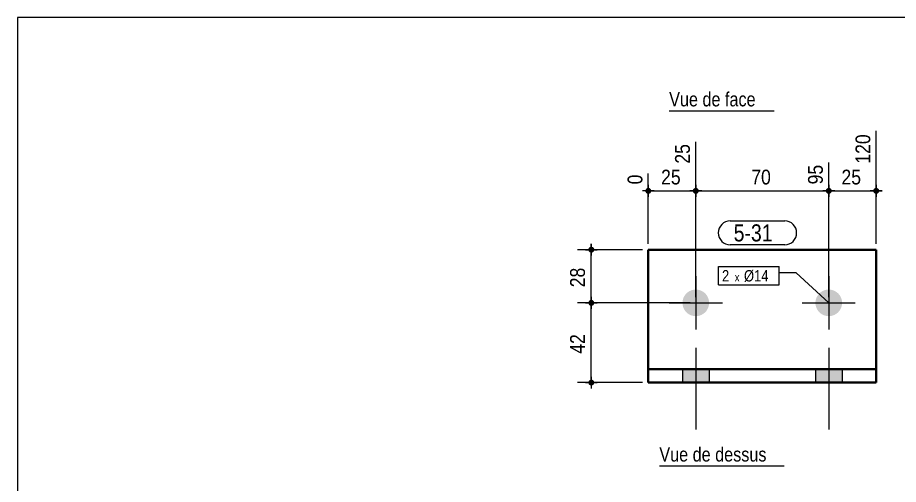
# Model space of a CAD drawing. Header units: millimetres. Extents: x 2 to 287, y 5 to 195.
# Drawn here: x 5 to 159.6, y 113 to 195 of the extents above; entities that cross this region are included whole.
import ezdxf

# ---------------------------------------------------------------- set-up
doc = ezdxf.new("R2010")
doc.units = ezdxf.units.MM
for name, color, linetype, lineweight in [('Autre type objet', 1, 'Continuous', 0), ('Boulon', 7, 'Continuous', 0), ('Cotation', 7, 'Continuous', 0), ('Désignation boulon', 3, 'Continuous', 0), ('Feuille dessin', 5, 'Continuous', 0), ('Piece', 2, 'Continuous', 0), ('Repère pièce', 3, 'Continuous', 0)]:
    doc.layers.add(name, color=color, linetype=linetype, lineweight=lineweight)
doc.styles.add('ARIAL', font='ARIAL.TTF')
doc.styles.add('COMIC_SANS_MS', font='COMIC.TTF')

# ---------------------------------------------------------------- blocks, each defined once
blk = doc.blocks.new('*A1')
at = {"layer": 'Boulon'}
for points in [[(126.35, 133.24), (126.35, 130.9), (121.68, 130.9), (121.68, 133.24)], [(149.68, 133.24), (149.68, 130.9), (145.01, 130.9), (145.01, 133.24)]]:
    blk.add_hatch(color=256, dxfattribs=at).paths.add_polyline_path(points, flags=17)
at = {"layer": 'Boulon', "linetype": 'Continuous', "lineweight": 0}
for p, q in [((124.01, 137), (124.01, 122.67)), ((147.35, 137), (147.35, 122.67)), ((121.68, 133.24), (121.68, 130.9)), ((126.35, 133.24), (126.35, 130.9)), ((145.01, 133.24), (145.01, 130.9)), ((149.68, 133.24), (149.68, 130.9))]:
    blk.add_line(p, q, dxfattribs=at)
blk = doc.blocks.new('*A2')
at = {"layer": 'Boulon'}
for points in [[(123.96, 142.57), (123.9, 142.57), (123.84, 142.58), (123.78, 142.58), (123.73, 142.59), (123.67, 142.6), (123.61, 142.6), (123.56, 142.61), (123.5, 142.63), (123.45, 142.64), (123.39, 142.65), (123.34, 142.67), (123.28, 142.69), (123.23, 142.71), (123.17, 142.73), (123.12, 142.75), (123.07, 142.77), (123.02, 142.79), (122.96, 142.82), (122.91, 142.85), (122.86, 142.87), (122.81, 142.9), (122.77, 142.93), (122.72, 142.96), (122.67, 143), (122.62, 143.03), (122.58, 143.06), (122.53, 143.1), (122.49, 143.14), (122.45, 143.17), (122.4, 143.21), (122.36, 143.25), (122.32, 143.29), (122.28, 143.34), (122.25, 143.38), (122.21, 143.42), (122.17, 143.47), (122.14, 143.51), (122.11, 143.56), (122.07, 143.61), (122.04, 143.66), (122.01, 143.7), (121.98, 143.75), (121.96, 143.8), (121.93, 143.85), (121.9, 143.91), (121.88, 143.96), (121.86, 144.01), (121.84, 144.06), (121.82, 144.12), (121.8, 144.17), (121.78, 144.23), (121.76, 144.28), (121.75, 144.34), (121.74, 144.39), (121.72, 144.45), (121.71, 144.5), (121.71, 144.56), (121.7, 144.62), (121.69, 144.67), (121.69, 144.73), (121.68, 144.79), (121.68, 144.85), (121.68, 144.9), (121.68, 144.96), (121.68, 145.02), (121.69, 145.07), (121.69, 145.13), (121.7, 145.19), (121.71, 145.25), (121.71, 145.3), (121.72, 145.36), (121.74, 145.41), (121.75, 145.47), (121.76, 145.53), (121.78, 145.58), (121.8, 145.64), (121.82, 145.69), (121.84, 145.74), (121.86, 145.8), (121.88, 145.85), (121.9, 145.9), (121.93, 145.95), (121.96, 146), (121.98, 146.05), (122.01, 146.1), (122.04, 146.15), (122.07, 146.2), (122.11, 146.25), (122.14, 146.29), (122.17, 146.34), (122.21, 146.38), (122.25, 146.43), (122.28, 146.47), (122.32, 146.51), (122.36, 146.55), (122.4, 146.59), (122.45, 146.63), (122.49, 146.67), (122.53, 146.71), (122.58, 146.74), (122.62, 146.78), (122.67, 146.81), (122.72, 146.84), (122.77, 146.87), (122.81, 146.9), (122.86, 146.93), (122.91, 146.96), (122.96, 146.99), (123.02, 147.01), (123.07, 147.04), (123.12, 147.06), (123.17, 147.08), (123.23, 147.1), (123.28, 147.12), (123.34, 147.14), (123.39, 147.15), (123.45, 147.17), (123.5, 147.18), (123.56, 147.19), (123.61, 147.2), (123.67, 147.21), (123.73, 147.22), (123.78, 147.23), (123.84, 147.23), (123.9, 147.23), (123.96, 147.24), (124.01, 147.24), (124.07, 147.24), (124.13, 147.23), (124.18, 147.23), (124.24, 147.23), (124.3, 147.22), (124.36, 147.21), (124.41, 147.2), (124.47, 147.19), (124.52, 147.18), (124.58, 147.17), (124.64, 147.15), (124.69, 147.14), (124.75, 147.12), (124.8, 147.1), (124.85, 147.08), (124.91, 147.06), (124.96, 147.04), (125.01, 147.01), (125.06, 146.99), (125.11, 146.96), (125.16, 146.93), (125.21, 146.9), (125.26, 146.87), (125.31, 146.84), (125.36, 146.81), (125.4, 146.78), (125.45, 146.74), (125.49, 146.71), (125.54, 146.67), (125.58, 146.63), (125.62, 146.59), (125.66, 146.55), (125.7, 146.51), (125.74, 146.47), (125.78, 146.43), (125.82, 146.38), (125.85, 146.34), (125.89, 146.29), (125.92, 146.25), (125.95, 146.2), (125.98, 146.15), (126.01, 146.1), (126.04, 146.05), (126.07, 146), (126.1, 145.95), (126.12, 145.9), (126.15, 145.85), (126.17, 145.8), (126.19, 145.74), (126.21, 145.69), (126.23, 145.64), (126.25, 145.58), (126.26, 145.53), (126.28, 145.47), (126.29, 145.41), (126.3, 145.36), (126.31, 145.3), (126.32, 145.25), (126.33, 145.19), (126.34, 145.13), (126.34, 145.07), (126.34, 145.02), (126.35, 144.96), (126.35, 144.9), (126.35, 144.85), (126.34, 144.79), (126.34, 144.73), (126.34, 144.67), (126.33, 144.62), (126.32, 144.56), (126.31, 144.5), (126.3, 144.45), (126.29, 144.39), (126.28, 144.34), (126.26, 144.28), (126.25, 144.23), (126.23, 144.17), (126.21, 144.12), (126.19, 144.06), (126.17, 144.01), (126.15, 143.96), (126.12, 143.91), (126.1, 143.85), (126.07, 143.8), (126.04, 143.75), (126.01, 143.7), (125.98, 143.66), (125.95, 143.61), (125.92, 143.56), (125.89, 143.51), (125.85, 143.47), (125.82, 143.42), (125.78, 143.38), (125.74, 143.34), (125.7, 143.29), (125.66, 143.25), (125.62, 143.21), (125.58, 143.17), (125.54, 143.14), (125.49, 143.1), (125.45, 143.06), (125.4, 143.03), (125.36, 143), (125.31, 142.96), (125.26, 142.93), (125.21, 142.9), (125.16, 142.87), (125.11, 142.85), (125.06, 142.82), (125.01, 142.79), (124.96, 142.77), (124.91, 142.75), (124.85, 142.73), (124.8, 142.71), (124.75, 142.69), (124.69, 142.67), (124.64, 142.65), (124.58, 142.64), (124.52, 142.63), (124.47, 142.61), (124.41, 142.6), (124.36, 142.6), (124.3, 142.59), (124.24, 142.58), (124.18, 142.58), (124.13, 142.57), (124.07, 142.57), (124.01, 142.57)], [(147.29, 142.57), (147.23, 142.57), (147.18, 142.58), (147.12, 142.58), (147.06, 142.59), (147, 142.6), (146.95, 142.6), (146.89, 142.61), (146.84, 142.63), (146.78, 142.64), (146.72, 142.65), (146.67, 142.67), (146.61, 142.69), (146.56, 142.71), (146.51, 142.73), (146.45, 142.75), (146.4, 142.77), (146.35, 142.79), (146.3, 142.82), (146.25, 142.85), (146.2, 142.87), (146.15, 142.9), (146.1, 142.93), (146.05, 142.96), (146, 143), (145.96, 143.03), (145.91, 143.06), (145.87, 143.1), (145.82, 143.14), (145.78, 143.17), (145.74, 143.21), (145.7, 143.25), (145.66, 143.29), (145.62, 143.34), (145.58, 143.38), (145.54, 143.42), (145.51, 143.47), (145.47, 143.51), (145.44, 143.56), (145.41, 143.61), (145.38, 143.66), (145.35, 143.7), (145.32, 143.75), (145.29, 143.8), (145.26, 143.85), (145.24, 143.91), (145.21, 143.96), (145.19, 144.01), (145.17, 144.06), (145.15, 144.12), (145.13, 144.17), (145.11, 144.23), (145.1, 144.28), (145.08, 144.34), (145.07, 144.39), (145.06, 144.45), (145.05, 144.5), (145.04, 144.56), (145.03, 144.62), (145.02, 144.67), (145.02, 144.73), (145.02, 144.79), (145.01, 144.85), (145.01, 144.9), (145.01, 144.96), (145.02, 145.02), (145.02, 145.07), (145.02, 145.13), (145.03, 145.19), (145.04, 145.25), (145.05, 145.3), (145.06, 145.36), (145.07, 145.41), (145.08, 145.47), (145.1, 145.53), (145.11, 145.58), (145.13, 145.64), (145.15, 145.69), (145.17, 145.74), (145.19, 145.8), (145.21, 145.85), (145.24, 145.9), (145.26, 145.95), (145.29, 146), (145.32, 146.05), (145.35, 146.1), (145.38, 146.15), (145.41, 146.2), (145.44, 146.25), (145.47, 146.29), (145.51, 146.34), (145.54, 146.38), (145.58, 146.43), (145.62, 146.47), (145.66, 146.51), (145.7, 146.55), (145.74, 146.59), (145.78, 146.63), (145.82, 146.67), (145.87, 146.71), (145.91, 146.74), (145.96, 146.78), (146, 146.81), (146.05, 146.84), (146.1, 146.87), (146.15, 146.9), (146.2, 146.93), (146.25, 146.96), (146.3, 146.99), (146.35, 147.01), (146.4, 147.04), (146.45, 147.06), (146.51, 147.08), (146.56, 147.1), (146.61, 147.12), (146.67, 147.14), (146.72, 147.15), (146.78, 147.17), (146.84, 147.18), (146.89, 147.19), (146.95, 147.2), (147, 147.21), (147.06, 147.22), (147.12, 147.23), (147.18, 147.23), (147.23, 147.23), (147.29, 147.24), (147.35, 147.24), (147.4, 147.24), (147.46, 147.23), (147.52, 147.23), (147.58, 147.23), (147.63, 147.22), (147.69, 147.21), (147.75, 147.2), (147.8, 147.19), (147.86, 147.18), (147.91, 147.17), (147.97, 147.15), (148.02, 147.14), (148.08, 147.12), (148.13, 147.1), (148.19, 147.08), (148.24, 147.06), (148.29, 147.04), (148.34, 147.01), (148.4, 146.99), (148.45, 146.96), (148.5, 146.93), (148.55, 146.9), (148.59, 146.87), (148.64, 146.84), (148.69, 146.81), (148.74, 146.78), (148.78, 146.74), (148.83, 146.71), (148.87, 146.67), (148.91, 146.63), (148.96, 146.59), (149, 146.55), (149.04, 146.51), (149.08, 146.47), (149.11, 146.43), (149.15, 146.38), (149.19, 146.34), (149.22, 146.29), (149.25, 146.25), (149.29, 146.2), (149.32, 146.15), (149.35, 146.1), (149.38, 146.05), (149.4, 146), (149.43, 145.95), (149.46, 145.9), (149.48, 145.85), (149.5, 145.8), (149.52, 145.74), (149.54, 145.69), (149.56, 145.64), (149.58, 145.58), (149.6, 145.53), (149.61, 145.47), (149.62, 145.41), (149.64, 145.36), (149.65, 145.3), (149.65, 145.25), (149.66, 145.19), (149.67, 145.13), (149.67, 145.07), (149.68, 145.02), (149.68, 144.96), (149.68, 144.9), (149.68, 144.85), (149.68, 144.79), (149.67, 144.73), (149.67, 144.67), (149.66, 144.62), (149.65, 144.56), (149.65, 144.5), (149.64, 144.45), (149.62, 144.39), (149.61, 144.34), (149.6, 144.28), (149.58, 144.23), (149.56, 144.17), (149.54, 144.12), (149.52, 144.06), (149.5, 144.01), (149.48, 143.96), (149.46, 143.91), (149.43, 143.85), (149.4, 143.8), (149.38, 143.75), (149.35, 143.7), (149.32, 143.66), (149.29, 143.61), (149.25, 143.56), (149.22, 143.51), (149.19, 143.47), (149.15, 143.42), (149.11, 143.38), (149.08, 143.34), (149.04, 143.29), (149, 143.25), (148.96, 143.21), (148.91, 143.17), (148.87, 143.14), (148.83, 143.1), (148.78, 143.06), (148.74, 143.03), (148.69, 143), (148.64, 142.96), (148.59, 142.93), (148.55, 142.9), (148.5, 142.87), (148.45, 142.85), (148.4, 142.82), (148.34, 142.79), (148.29, 142.77), (148.24, 142.75), (148.19, 142.73), (148.13, 142.71), (148.08, 142.69), (148.02, 142.67), (147.97, 142.65), (147.91, 142.64), (147.86, 142.63), (147.8, 142.61), (147.75, 142.6), (147.69, 142.6), (147.63, 142.59), (147.58, 142.58), (147.52, 142.58), (147.46, 142.57), (147.4, 142.57), (147.35, 142.57)]]:
    blk.add_hatch(color=256, dxfattribs=at).paths.add_polyline_path(points, flags=17)
at = {"layer": 'Boulon', "linetype": 'Continuous', "lineweight": 0}
for p, q in [((124.01, 149.57), (124.01, 140.24)), ((147.35, 149.57), (147.35, 140.24)), ((119.35, 144.9), (128.68, 144.9)), ((142.68, 144.9), (152.01, 144.9))]:
    blk.add_line(p, q, dxfattribs=at)
blk = doc.blocks.new('*A3')
at = {"layer": 'Piece', "color": 2, "linetype": 'Continuous', "lineweight": 40}
for p, q in [((115.68, 154.236667), (155.68, 154.236667)), ((115.68, 154.236667), (115.68, 133.236667)), ((155.68, 154.236667), (155.68, 133.236667)), ((115.68, 133.236667), (115.68, 130.903333)), ((115.68, 133.236667), (155.68, 133.236667)), ((155.68, 133.236667), (155.68, 130.903333)), ((115.68, 130.903333), (155.68, 130.903333))]:
    blk.add_line(p, q, dxfattribs=at)
blk = doc.blocks.new('*A7')
at = {"layer": 'Feuille dessin', "linetype": 'Continuous', "lineweight": 0}
for p, q in [((282, 195), (5, 195)), ((5, 195), (5, 5))]:
    blk.add_line(p, q, dxfattribs=at)
blk = doc.blocks.new('*A12')
at = {"layer": 'Cotation'}
for points in [[(105.65, 144.38), (105.63, 144.39), (105.6, 144.39), (105.58, 144.39), (105.55, 144.4), (105.53, 144.41), (105.5, 144.41), (105.48, 144.42), (105.46, 144.43), (105.43, 144.44), (105.41, 144.46), (105.39, 144.47), (105.37, 144.49), (105.35, 144.5), (105.33, 144.52), (105.31, 144.54), (105.29, 144.55), (105.28, 144.57), (105.26, 144.59), (105.25, 144.61), (105.23, 144.64), (105.22, 144.66), (105.21, 144.68), (105.2, 144.7), (105.19, 144.73), (105.18, 144.75), (105.18, 144.78), (105.17, 144.8), (105.17, 144.83), (105.16, 144.85), (105.16, 144.88), (105.16, 144.9), (105.16, 144.93), (105.16, 144.95), (105.17, 144.98), (105.17, 145), (105.18, 145.03), (105.18, 145.05), (105.19, 145.08), (105.2, 145.1), (105.21, 145.13), (105.22, 145.15), (105.23, 145.17), (105.25, 145.19), (105.26, 145.21), (105.28, 145.23), (105.29, 145.25), (105.31, 145.27), (105.33, 145.29), (105.35, 145.31), (105.37, 145.32), (105.39, 145.34), (105.41, 145.35), (105.43, 145.36), (105.46, 145.37), (105.48, 145.38), (105.5, 145.39), (105.53, 145.4), (105.55, 145.41), (105.58, 145.41), (105.6, 145.42), (105.63, 145.42), (105.65, 145.42), (105.68, 145.42), (105.71, 145.42), (105.73, 145.42), (105.76, 145.42), (105.78, 145.41), (105.81, 145.41), (105.83, 145.4), (105.86, 145.39), (105.88, 145.38), (105.9, 145.37), (105.93, 145.36), (105.95, 145.35), (105.97, 145.34), (105.99, 145.32), (106.01, 145.31), (106.03, 145.29), (106.05, 145.27), (106.07, 145.25), (106.08, 145.23), (106.1, 145.21), (106.11, 145.19), (106.13, 145.17), (106.14, 145.15), (106.15, 145.13), (106.16, 145.1), (106.17, 145.08), (106.18, 145.05), (106.18, 145.03), (106.19, 145), (106.19, 144.98), (106.2, 144.95), (106.2, 144.93), (106.2, 144.9), (106.2, 144.88), (106.2, 144.85), (106.19, 144.83), (106.19, 144.8), (106.18, 144.78), (106.18, 144.75), (106.17, 144.73), (106.16, 144.7), (106.15, 144.68), (106.14, 144.66), (106.13, 144.64), (106.11, 144.61), (106.1, 144.59), (106.08, 144.57), (106.07, 144.55), (106.05, 144.54), (106.03, 144.52), (106.01, 144.5), (105.99, 144.49), (105.97, 144.47), (105.95, 144.46), (105.93, 144.44), (105.9, 144.43), (105.88, 144.42), (105.86, 144.41), (105.83, 144.41), (105.81, 144.4), (105.78, 144.39), (105.76, 144.39), (105.73, 144.39), (105.71, 144.38), (105.68, 144.38)], [(105.65, 130.38), (105.63, 130.39), (105.6, 130.39), (105.58, 130.39), (105.55, 130.4), (105.53, 130.41), (105.5, 130.41), (105.48, 130.42), (105.46, 130.43), (105.43, 130.44), (105.41, 130.46), (105.39, 130.47), (105.37, 130.49), (105.35, 130.5), (105.33, 130.52), (105.31, 130.54), (105.29, 130.55), (105.28, 130.57), (105.26, 130.59), (105.25, 130.61), (105.23, 130.64), (105.22, 130.66), (105.21, 130.68), (105.2, 130.7), (105.19, 130.73), (105.18, 130.75), (105.18, 130.78), (105.17, 130.8), (105.17, 130.83), (105.16, 130.85), (105.16, 130.88), (105.16, 130.9), (105.16, 130.93), (105.16, 130.95), (105.17, 130.98), (105.17, 131), (105.18, 131.03), (105.18, 131.05), (105.19, 131.08), (105.2, 131.1), (105.21, 131.13), (105.22, 131.15), (105.23, 131.17), (105.25, 131.19), (105.26, 131.21), (105.28, 131.23), (105.29, 131.25), (105.31, 131.27), (105.33, 131.29), (105.35, 131.31), (105.37, 131.32), (105.39, 131.34), (105.41, 131.35), (105.43, 131.36), (105.46, 131.37), (105.48, 131.38), (105.5, 131.39), (105.53, 131.4), (105.55, 131.41), (105.58, 131.41), (105.6, 131.42), (105.63, 131.42), (105.65, 131.42), (105.68, 131.42), (105.71, 131.42), (105.73, 131.42), (105.76, 131.42), (105.78, 131.41), (105.81, 131.41), (105.83, 131.4), (105.86, 131.39), (105.88, 131.38), (105.9, 131.37), (105.93, 131.36), (105.95, 131.35), (105.97, 131.34), (105.99, 131.32), (106.01, 131.31), (106.03, 131.29), (106.05, 131.27), (106.07, 131.25), (106.08, 131.23), (106.1, 131.21), (106.11, 131.19), (106.13, 131.17), (106.14, 131.15), (106.15, 131.13), (106.16, 131.1), (106.17, 131.08), (106.18, 131.05), (106.18, 131.03), (106.19, 131), (106.19, 130.98), (106.2, 130.95), (106.2, 130.93), (106.2, 130.9), (106.2, 130.88), (106.2, 130.85), (106.19, 130.83), (106.19, 130.8), (106.18, 130.78), (106.18, 130.75), (106.17, 130.73), (106.16, 130.7), (106.15, 130.68), (106.14, 130.66), (106.13, 130.64), (106.11, 130.61), (106.1, 130.59), (106.08, 130.57), (106.07, 130.55), (106.05, 130.54), (106.03, 130.52), (106.01, 130.5), (105.99, 130.49), (105.97, 130.47), (105.95, 130.46), (105.93, 130.44), (105.9, 130.43), (105.88, 130.42), (105.86, 130.41), (105.83, 130.41), (105.81, 130.4), (105.78, 130.39), (105.76, 130.39), (105.73, 130.39), (105.71, 130.38), (105.68, 130.38)]]:
    blk.add_hatch(color=256, dxfattribs=at).paths.add_polyline_path(points, flags=17)
at = {"layer": 'Cotation', "linetype": 'Continuous', "lineweight": 0}
for p, q in [((105.68, 145.94), (105.68, 143.86)), ((105.68, 144.9), (105.68, 145.94)), ((123.01, 144.9), (103.26, 144.9)), ((104.64, 144.9), (106.72, 144.9)), ((105.68, 130.9), (105.68, 144.9)), ((105.68, 131.94), (105.68, 129.86)), ((114.68, 130.9), (103.26, 130.9)), ((104.64, 130.9), (106.72, 130.9)), ((105.68, 130.9), (105.68, 129.86))]:
    blk.add_line(p, q, dxfattribs=at)
at = {"layer": 'Cotation'}
for p in [(105.68, 144.9), (105.68, 130.9)]:
    blk.add_point(p, dxfattribs=at)
at = {"layer": 'Cotation', "style": 'ARIAL', "width": 0.85}
blk.add_text('42', height=2.6, rotation=90.0002, dxfattribs=at).set_placement((104.56, 135.97))
blk = doc.blocks.new('*A13')
at = {"layer": 'Cotation'}
for points in [[(105.65, 153.72), (105.63, 153.72), (105.6, 153.72), (105.58, 153.73), (105.55, 153.73), (105.53, 153.74), (105.5, 153.75), (105.48, 153.76), (105.46, 153.77), (105.43, 153.78), (105.41, 153.79), (105.39, 153.8), (105.37, 153.82), (105.35, 153.83), (105.33, 153.85), (105.31, 153.87), (105.29, 153.89), (105.28, 153.91), (105.26, 153.93), (105.25, 153.95), (105.23, 153.97), (105.22, 153.99), (105.21, 154.01), (105.2, 154.04), (105.19, 154.06), (105.18, 154.09), (105.18, 154.11), (105.17, 154.14), (105.17, 154.16), (105.16, 154.19), (105.16, 154.21), (105.16, 154.24), (105.16, 154.26), (105.16, 154.29), (105.17, 154.31), (105.17, 154.34), (105.18, 154.36), (105.18, 154.39), (105.19, 154.41), (105.2, 154.44), (105.21, 154.46), (105.22, 154.48), (105.23, 154.5), (105.25, 154.53), (105.26, 154.55), (105.28, 154.57), (105.29, 154.59), (105.31, 154.6), (105.33, 154.62), (105.35, 154.64), (105.37, 154.65), (105.39, 154.67), (105.41, 154.68), (105.43, 154.7), (105.46, 154.71), (105.48, 154.72), (105.5, 154.73), (105.53, 154.73), (105.55, 154.74), (105.58, 154.75), (105.6, 154.75), (105.63, 154.75), (105.65, 154.76), (105.68, 154.76), (105.71, 154.76), (105.73, 154.75), (105.76, 154.75), (105.78, 154.75), (105.81, 154.74), (105.83, 154.73), (105.86, 154.73), (105.88, 154.72), (105.9, 154.71), (105.93, 154.7), (105.95, 154.68), (105.97, 154.67), (105.99, 154.65), (106.01, 154.64), (106.03, 154.62), (106.05, 154.6), (106.07, 154.59), (106.08, 154.57), (106.1, 154.55), (106.11, 154.53), (106.13, 154.5), (106.14, 154.48), (106.15, 154.46), (106.16, 154.44), (106.17, 154.41), (106.18, 154.39), (106.18, 154.36), (106.19, 154.34), (106.19, 154.31), (106.2, 154.29), (106.2, 154.26), (106.2, 154.24), (106.2, 154.21), (106.2, 154.19), (106.19, 154.16), (106.19, 154.14), (106.18, 154.11), (106.18, 154.09), (106.17, 154.06), (106.16, 154.04), (106.15, 154.01), (106.14, 153.99), (106.13, 153.97), (106.11, 153.95), (106.1, 153.93), (106.08, 153.91), (106.07, 153.89), (106.05, 153.87), (106.03, 153.85), (106.01, 153.83), (105.99, 153.82), (105.97, 153.8), (105.95, 153.79), (105.93, 153.78), (105.9, 153.77), (105.88, 153.76), (105.86, 153.75), (105.83, 153.74), (105.81, 153.73), (105.78, 153.73), (105.76, 153.72), (105.73, 153.72), (105.71, 153.72), (105.68, 153.72)], [(105.65, 144.38), (105.63, 144.39), (105.6, 144.39), (105.58, 144.39), (105.55, 144.4), (105.53, 144.41), (105.5, 144.41), (105.48, 144.42), (105.46, 144.43), (105.43, 144.44), (105.41, 144.46), (105.39, 144.47), (105.37, 144.49), (105.35, 144.5), (105.33, 144.52), (105.31, 144.54), (105.29, 144.55), (105.28, 144.57), (105.26, 144.59), (105.25, 144.61), (105.23, 144.64), (105.22, 144.66), (105.21, 144.68), (105.2, 144.7), (105.19, 144.73), (105.18, 144.75), (105.18, 144.78), (105.17, 144.8), (105.17, 144.83), (105.16, 144.85), (105.16, 144.88), (105.16, 144.9), (105.16, 144.93), (105.16, 144.95), (105.17, 144.98), (105.17, 145), (105.18, 145.03), (105.18, 145.05), (105.19, 145.08), (105.2, 145.1), (105.21, 145.13), (105.22, 145.15), (105.23, 145.17), (105.25, 145.19), (105.26, 145.21), (105.28, 145.23), (105.29, 145.25), (105.31, 145.27), (105.33, 145.29), (105.35, 145.31), (105.37, 145.32), (105.39, 145.34), (105.41, 145.35), (105.43, 145.36), (105.46, 145.37), (105.48, 145.38), (105.5, 145.39), (105.53, 145.4), (105.55, 145.41), (105.58, 145.41), (105.6, 145.42), (105.63, 145.42), (105.65, 145.42), (105.68, 145.42), (105.71, 145.42), (105.73, 145.42), (105.76, 145.42), (105.78, 145.41), (105.81, 145.41), (105.83, 145.4), (105.86, 145.39), (105.88, 145.38), (105.9, 145.37), (105.93, 145.36), (105.95, 145.35), (105.97, 145.34), (105.99, 145.32), (106.01, 145.31), (106.03, 145.29), (106.05, 145.27), (106.07, 145.25), (106.08, 145.23), (106.1, 145.21), (106.11, 145.19), (106.13, 145.17), (106.14, 145.15), (106.15, 145.13), (106.16, 145.1), (106.17, 145.08), (106.18, 145.05), (106.18, 145.03), (106.19, 145), (106.19, 144.98), (106.2, 144.95), (106.2, 144.93), (106.2, 144.9), (106.2, 144.88), (106.2, 144.85), (106.19, 144.83), (106.19, 144.8), (106.18, 144.78), (106.18, 144.75), (106.17, 144.73), (106.16, 144.7), (106.15, 144.68), (106.14, 144.66), (106.13, 144.64), (106.11, 144.61), (106.1, 144.59), (106.08, 144.57), (106.07, 144.55), (106.05, 144.54), (106.03, 144.52), (106.01, 144.5), (105.99, 144.49), (105.97, 144.47), (105.95, 144.46), (105.93, 144.44), (105.9, 144.43), (105.88, 144.42), (105.86, 144.41), (105.83, 144.41), (105.81, 144.4), (105.78, 144.39), (105.76, 144.39), (105.73, 144.39), (105.71, 144.38), (105.68, 144.38)]]:
    blk.add_hatch(color=256, dxfattribs=at).paths.add_polyline_path(points, flags=17)
at = {"layer": 'Cotation', "linetype": 'Continuous', "lineweight": 0}
for p, q in [((105.68, 155.28), (105.68, 153.2)), ((105.68, 154.24), (105.68, 155.28)), ((114.68, 154.24), (103.26, 154.24)), ((104.64, 154.24), (106.72, 154.24)), ((105.68, 144.9), (105.68, 154.24)), ((105.68, 145.94), (105.68, 143.86)), ((123.01, 144.9), (103.26, 144.9)), ((104.64, 144.9), (106.72, 144.9)), ((105.68, 144.9), (105.68, 143.86))]:
    blk.add_line(p, q, dxfattribs=at)
at = {"layer": 'Cotation'}
for p in [(105.68, 154.24), (105.68, 144.9)]:
    blk.add_point(p, dxfattribs=at)
at = {"layer": 'Cotation', "style": 'ARIAL', "width": 0.85}
blk.add_text('28', height=2.6, rotation=90.0002, dxfattribs=at).set_placement((104.56, 147.64))
blk = doc.blocks.new('*A14')
at = {"layer": 'Cotation'}
for points in [[(115.65, 164.05), (115.63, 164.05), (115.6, 164.06), (115.58, 164.06), (115.55, 164.07), (115.53, 164.07), (115.5, 164.08), (115.48, 164.09), (115.46, 164.1), (115.43, 164.11), (115.41, 164.12), (115.39, 164.14), (115.37, 164.15), (115.35, 164.17), (115.33, 164.18), (115.31, 164.2), (115.29, 164.22), (115.28, 164.24), (115.26, 164.26), (115.25, 164.28), (115.23, 164.3), (115.22, 164.32), (115.21, 164.35), (115.2, 164.37), (115.19, 164.39), (115.18, 164.42), (115.18, 164.44), (115.17, 164.47), (115.17, 164.49), (115.16, 164.52), (115.16, 164.54), (115.16, 164.57), (115.16, 164.6), (115.16, 164.62), (115.17, 164.65), (115.17, 164.67), (115.18, 164.7), (115.18, 164.72), (115.19, 164.75), (115.2, 164.77), (115.21, 164.79), (115.22, 164.82), (115.23, 164.84), (115.25, 164.86), (115.26, 164.88), (115.28, 164.9), (115.29, 164.92), (115.31, 164.94), (115.33, 164.96), (115.35, 164.97), (115.37, 164.99), (115.39, 165), (115.41, 165.02), (115.43, 165.03), (115.46, 165.04), (115.48, 165.05), (115.5, 165.06), (115.53, 165.07), (115.55, 165.07), (115.58, 165.08), (115.6, 165.08), (115.63, 165.09), (115.65, 165.09), (115.68, 165.09), (115.71, 165.09), (115.73, 165.09), (115.76, 165.08), (115.78, 165.08), (115.81, 165.07), (115.83, 165.07), (115.86, 165.06), (115.88, 165.05), (115.9, 165.04), (115.93, 165.03), (115.95, 165.02), (115.97, 165), (115.99, 164.99), (116.01, 164.97), (116.03, 164.96), (116.05, 164.94), (116.07, 164.92), (116.08, 164.9), (116.1, 164.88), (116.11, 164.86), (116.13, 164.84), (116.14, 164.82), (116.15, 164.79), (116.16, 164.77), (116.17, 164.75), (116.18, 164.72), (116.18, 164.7), (116.19, 164.67), (116.19, 164.65), (116.2, 164.62), (116.2, 164.6), (116.2, 164.57), (116.2, 164.54), (116.2, 164.52), (116.19, 164.49), (116.19, 164.47), (116.18, 164.44), (116.18, 164.42), (116.17, 164.39), (116.16, 164.37), (116.15, 164.35), (116.14, 164.32), (116.13, 164.3), (116.11, 164.28), (116.1, 164.26), (116.08, 164.24), (116.07, 164.22), (116.05, 164.2), (116.03, 164.18), (116.01, 164.17), (115.99, 164.15), (115.97, 164.14), (115.95, 164.12), (115.93, 164.11), (115.9, 164.1), (115.88, 164.09), (115.86, 164.08), (115.83, 164.07), (115.81, 164.07), (115.78, 164.06), (115.76, 164.06), (115.73, 164.05), (115.71, 164.05), (115.68, 164.05)], [(123.99, 164.05), (123.96, 164.05), (123.94, 164.06), (123.91, 164.06), (123.89, 164.07), (123.86, 164.07), (123.84, 164.08), (123.81, 164.09), (123.79, 164.1), (123.77, 164.11), (123.75, 164.12), (123.72, 164.14), (123.7, 164.15), (123.68, 164.17), (123.66, 164.18), (123.65, 164.2), (123.63, 164.22), (123.61, 164.24), (123.6, 164.26), (123.58, 164.28), (123.57, 164.3), (123.55, 164.32), (123.54, 164.35), (123.53, 164.37), (123.52, 164.39), (123.52, 164.42), (123.51, 164.44), (123.5, 164.47), (123.5, 164.49), (123.5, 164.52), (123.49, 164.54), (123.49, 164.57), (123.49, 164.6), (123.5, 164.62), (123.5, 164.65), (123.5, 164.67), (123.51, 164.7), (123.52, 164.72), (123.52, 164.75), (123.53, 164.77), (123.54, 164.79), (123.55, 164.82), (123.57, 164.84), (123.58, 164.86), (123.6, 164.88), (123.61, 164.9), (123.63, 164.92), (123.65, 164.94), (123.66, 164.96), (123.68, 164.97), (123.7, 164.99), (123.72, 165), (123.75, 165.02), (123.77, 165.03), (123.79, 165.04), (123.81, 165.05), (123.84, 165.06), (123.86, 165.07), (123.89, 165.07), (123.91, 165.08), (123.94, 165.08), (123.96, 165.09), (123.99, 165.09), (124.01, 165.09), (124.04, 165.09), (124.06, 165.09), (124.09, 165.08), (124.11, 165.08), (124.14, 165.07), (124.16, 165.07), (124.19, 165.06), (124.21, 165.05), (124.24, 165.04), (124.26, 165.03), (124.28, 165.02), (124.3, 165), (124.32, 164.99), (124.34, 164.97), (124.36, 164.96), (124.38, 164.94), (124.4, 164.92), (124.42, 164.9), (124.43, 164.88), (124.45, 164.86), (124.46, 164.84), (124.47, 164.82), (124.48, 164.79), (124.49, 164.77), (124.5, 164.75), (124.51, 164.72), (124.52, 164.7), (124.52, 164.67), (124.53, 164.65), (124.53, 164.62), (124.53, 164.6), (124.53, 164.57), (124.53, 164.54), (124.53, 164.52), (124.53, 164.49), (124.52, 164.47), (124.52, 164.44), (124.51, 164.42), (124.5, 164.39), (124.49, 164.37), (124.48, 164.35), (124.47, 164.32), (124.46, 164.3), (124.45, 164.28), (124.43, 164.26), (124.42, 164.24), (124.4, 164.22), (124.38, 164.2), (124.36, 164.18), (124.34, 164.17), (124.32, 164.15), (124.3, 164.14), (124.28, 164.12), (124.26, 164.11), (124.24, 164.1), (124.21, 164.09), (124.19, 164.08), (124.16, 164.07), (124.14, 164.07), (124.11, 164.06), (124.09, 164.06), (124.06, 164.05), (124.04, 164.05), (124.01, 164.05)]]:
    blk.add_hatch(color=256, dxfattribs=at).paths.add_polyline_path(points, flags=17)
at = {"layer": 'Cotation', "linetype": 'Continuous', "lineweight": 0}
for p, q in [((124.01, 145.9), (124.01, 173.21)), ((115.68, 155.24), (115.68, 167.64)), ((115.68, 165.61), (115.68, 163.53)), ((124.01, 165.61), (124.01, 163.53)), ((116.72, 164.57), (114.64, 164.57)), ((115.68, 164.57), (114.64, 164.57)), ((115.68, 164.57), (124.01, 164.57)), ((125.05, 164.57), (122.97, 164.57)), ((124.01, 164.57), (125.05, 164.57))]:
    blk.add_line(p, q, dxfattribs=at)
at = {"layer": 'Cotation'}
for p in [(115.68, 164.57), (124.01, 164.57)]:
    blk.add_point(p, dxfattribs=at)
at = {"layer": 'Cotation', "style": 'ARIAL', "width": 0.85}
for s, p in [('25', (122.97, 169.35)), ('0', (114.64, 165.71))]:
    blk.add_text(s, height=2.6, rotation=90.0002, dxfattribs=at).set_placement(p)
blk.add_text('25', height=2.6, dxfattribs=at).set_placement((117.92, 165.69))
blk = doc.blocks.new('*A15')
at = {"layer": 'Cotation'}
for points in [[(123.99, 164.05), (123.96, 164.05), (123.94, 164.06), (123.91, 164.06), (123.89, 164.07), (123.86, 164.07), (123.84, 164.08), (123.81, 164.09), (123.79, 164.1), (123.77, 164.11), (123.75, 164.12), (123.72, 164.14), (123.7, 164.15), (123.68, 164.17), (123.66, 164.18), (123.65, 164.2), (123.63, 164.22), (123.61, 164.24), (123.6, 164.26), (123.58, 164.28), (123.57, 164.3), (123.55, 164.32), (123.54, 164.35), (123.53, 164.37), (123.52, 164.39), (123.52, 164.42), (123.51, 164.44), (123.5, 164.47), (123.5, 164.49), (123.5, 164.52), (123.49, 164.54), (123.49, 164.57), (123.49, 164.6), (123.5, 164.62), (123.5, 164.65), (123.5, 164.67), (123.51, 164.7), (123.52, 164.72), (123.52, 164.75), (123.53, 164.77), (123.54, 164.79), (123.55, 164.82), (123.57, 164.84), (123.58, 164.86), (123.6, 164.88), (123.61, 164.9), (123.63, 164.92), (123.65, 164.94), (123.66, 164.96), (123.68, 164.97), (123.7, 164.99), (123.72, 165), (123.75, 165.02), (123.77, 165.03), (123.79, 165.04), (123.81, 165.05), (123.84, 165.06), (123.86, 165.07), (123.89, 165.07), (123.91, 165.08), (123.94, 165.08), (123.96, 165.09), (123.99, 165.09), (124.01, 165.09), (124.04, 165.09), (124.06, 165.09), (124.09, 165.08), (124.11, 165.08), (124.14, 165.07), (124.16, 165.07), (124.19, 165.06), (124.21, 165.05), (124.24, 165.04), (124.26, 165.03), (124.28, 165.02), (124.3, 165), (124.32, 164.99), (124.34, 164.97), (124.36, 164.96), (124.38, 164.94), (124.4, 164.92), (124.42, 164.9), (124.43, 164.88), (124.45, 164.86), (124.46, 164.84), (124.47, 164.82), (124.48, 164.79), (124.49, 164.77), (124.5, 164.75), (124.51, 164.72), (124.52, 164.7), (124.52, 164.67), (124.53, 164.65), (124.53, 164.62), (124.53, 164.6), (124.53, 164.57), (124.53, 164.54), (124.53, 164.52), (124.53, 164.49), (124.52, 164.47), (124.52, 164.44), (124.51, 164.42), (124.5, 164.39), (124.49, 164.37), (124.48, 164.35), (124.47, 164.32), (124.46, 164.3), (124.45, 164.28), (124.43, 164.26), (124.42, 164.24), (124.4, 164.22), (124.38, 164.2), (124.36, 164.18), (124.34, 164.17), (124.32, 164.15), (124.3, 164.14), (124.28, 164.12), (124.26, 164.11), (124.24, 164.1), (124.21, 164.09), (124.19, 164.08), (124.16, 164.07), (124.14, 164.07), (124.11, 164.06), (124.09, 164.06), (124.06, 164.05), (124.04, 164.05), (124.01, 164.05)], [(147.32, 164.05), (147.3, 164.05), (147.27, 164.06), (147.25, 164.06), (147.22, 164.07), (147.2, 164.07), (147.17, 164.08), (147.15, 164.09), (147.12, 164.1), (147.1, 164.11), (147.08, 164.12), (147.06, 164.14), (147.04, 164.15), (147.02, 164.17), (147, 164.18), (146.98, 164.2), (146.96, 164.22), (146.94, 164.24), (146.93, 164.26), (146.91, 164.28), (146.9, 164.3), (146.89, 164.32), (146.88, 164.35), (146.87, 164.37), (146.86, 164.39), (146.85, 164.42), (146.84, 164.44), (146.84, 164.47), (146.83, 164.49), (146.83, 164.52), (146.83, 164.54), (146.83, 164.57), (146.83, 164.6), (146.83, 164.62), (146.83, 164.65), (146.84, 164.67), (146.84, 164.7), (146.85, 164.72), (146.86, 164.75), (146.87, 164.77), (146.88, 164.79), (146.89, 164.82), (146.9, 164.84), (146.91, 164.86), (146.93, 164.88), (146.94, 164.9), (146.96, 164.92), (146.98, 164.94), (147, 164.96), (147.02, 164.97), (147.04, 164.99), (147.06, 165), (147.08, 165.02), (147.1, 165.03), (147.12, 165.04), (147.15, 165.05), (147.17, 165.06), (147.2, 165.07), (147.22, 165.07), (147.25, 165.08), (147.27, 165.08), (147.3, 165.09), (147.32, 165.09), (147.35, 165.09), (147.37, 165.09), (147.4, 165.09), (147.42, 165.08), (147.45, 165.08), (147.47, 165.07), (147.5, 165.07), (147.52, 165.06), (147.55, 165.05), (147.57, 165.04), (147.59, 165.03), (147.61, 165.02), (147.64, 165), (147.66, 164.99), (147.68, 164.97), (147.7, 164.96), (147.71, 164.94), (147.73, 164.92), (147.75, 164.9), (147.76, 164.88), (147.78, 164.86), (147.79, 164.84), (147.81, 164.82), (147.82, 164.79), (147.83, 164.77), (147.84, 164.75), (147.84, 164.72), (147.85, 164.7), (147.86, 164.67), (147.86, 164.65), (147.86, 164.62), (147.87, 164.6), (147.87, 164.57), (147.87, 164.54), (147.86, 164.52), (147.86, 164.49), (147.86, 164.47), (147.85, 164.44), (147.84, 164.42), (147.84, 164.39), (147.83, 164.37), (147.82, 164.35), (147.81, 164.32), (147.79, 164.3), (147.78, 164.28), (147.76, 164.26), (147.75, 164.24), (147.73, 164.22), (147.71, 164.2), (147.7, 164.18), (147.68, 164.17), (147.66, 164.15), (147.64, 164.14), (147.61, 164.12), (147.59, 164.11), (147.57, 164.1), (147.55, 164.09), (147.52, 164.08), (147.5, 164.07), (147.47, 164.07), (147.45, 164.06), (147.42, 164.06), (147.4, 164.05), (147.37, 164.05), (147.35, 164.05)]]:
    blk.add_hatch(color=256, dxfattribs=at).paths.add_polyline_path(points, flags=17)
at = {"layer": 'Cotation', "linetype": 'Continuous', "lineweight": 0}
for p, q in [((124.01, 145.9), (124.01, 173.21)), ((147.35, 145.9), (147.35, 169.57)), ((124.01, 165.61), (124.01, 163.53)), ((147.35, 165.61), (147.35, 163.53)), ((125.05, 164.57), (122.97, 164.57)), ((124.01, 164.57), (122.97, 164.57)), ((124.01, 164.57), (147.35, 164.57)), ((148.39, 164.57), (146.31, 164.57)), ((147.35, 164.57), (148.39, 164.57))]:
    blk.add_line(p, q, dxfattribs=at)
at = {"layer": 'Cotation'}
for p in [(124.01, 164.57), (147.35, 164.57)]:
    blk.add_point(p, dxfattribs=at)
at = {"layer": 'Cotation', "style": 'ARIAL', "width": 0.85}
blk.add_text('95', height=2.6, rotation=90.0002, dxfattribs=at).set_placement((146.31, 165.71))
blk.add_text('70', height=2.6, dxfattribs=at).set_placement((133.75, 165.69))
blk = doc.blocks.new('*A16')
at = {"layer": 'Cotation'}
for points in [[(147.32, 164.05), (147.3, 164.05), (147.27, 164.06), (147.25, 164.06), (147.22, 164.07), (147.2, 164.07), (147.17, 164.08), (147.15, 164.09), (147.12, 164.1), (147.1, 164.11), (147.08, 164.12), (147.06, 164.14), (147.04, 164.15), (147.02, 164.17), (147, 164.18), (146.98, 164.2), (146.96, 164.22), (146.94, 164.24), (146.93, 164.26), (146.91, 164.28), (146.9, 164.3), (146.89, 164.32), (146.88, 164.35), (146.87, 164.37), (146.86, 164.39), (146.85, 164.42), (146.84, 164.44), (146.84, 164.47), (146.83, 164.49), (146.83, 164.52), (146.83, 164.54), (146.83, 164.57), (146.83, 164.6), (146.83, 164.62), (146.83, 164.65), (146.84, 164.67), (146.84, 164.7), (146.85, 164.72), (146.86, 164.75), (146.87, 164.77), (146.88, 164.79), (146.89, 164.82), (146.9, 164.84), (146.91, 164.86), (146.93, 164.88), (146.94, 164.9), (146.96, 164.92), (146.98, 164.94), (147, 164.96), (147.02, 164.97), (147.04, 164.99), (147.06, 165), (147.08, 165.02), (147.1, 165.03), (147.12, 165.04), (147.15, 165.05), (147.17, 165.06), (147.2, 165.07), (147.22, 165.07), (147.25, 165.08), (147.27, 165.08), (147.3, 165.09), (147.32, 165.09), (147.35, 165.09), (147.37, 165.09), (147.4, 165.09), (147.42, 165.08), (147.45, 165.08), (147.47, 165.07), (147.5, 165.07), (147.52, 165.06), (147.55, 165.05), (147.57, 165.04), (147.59, 165.03), (147.61, 165.02), (147.64, 165), (147.66, 164.99), (147.68, 164.97), (147.7, 164.96), (147.71, 164.94), (147.73, 164.92), (147.75, 164.9), (147.76, 164.88), (147.78, 164.86), (147.79, 164.84), (147.81, 164.82), (147.82, 164.79), (147.83, 164.77), (147.84, 164.75), (147.84, 164.72), (147.85, 164.7), (147.86, 164.67), (147.86, 164.65), (147.86, 164.62), (147.87, 164.6), (147.87, 164.57), (147.87, 164.54), (147.86, 164.52), (147.86, 164.49), (147.86, 164.47), (147.85, 164.44), (147.84, 164.42), (147.84, 164.39), (147.83, 164.37), (147.82, 164.35), (147.81, 164.32), (147.79, 164.3), (147.78, 164.28), (147.76, 164.26), (147.75, 164.24), (147.73, 164.22), (147.71, 164.2), (147.7, 164.18), (147.68, 164.17), (147.66, 164.15), (147.64, 164.14), (147.61, 164.12), (147.59, 164.11), (147.57, 164.1), (147.55, 164.09), (147.52, 164.08), (147.5, 164.07), (147.47, 164.07), (147.45, 164.06), (147.42, 164.06), (147.4, 164.05), (147.37, 164.05), (147.35, 164.05)], [(155.65, 164.05), (155.63, 164.05), (155.6, 164.06), (155.58, 164.06), (155.55, 164.07), (155.53, 164.07), (155.5, 164.08), (155.48, 164.09), (155.46, 164.1), (155.43, 164.11), (155.41, 164.12), (155.39, 164.14), (155.37, 164.15), (155.35, 164.17), (155.33, 164.18), (155.31, 164.2), (155.29, 164.22), (155.28, 164.24), (155.26, 164.26), (155.25, 164.28), (155.23, 164.3), (155.22, 164.32), (155.21, 164.35), (155.2, 164.37), (155.19, 164.39), (155.18, 164.42), (155.18, 164.44), (155.17, 164.47), (155.17, 164.49), (155.16, 164.52), (155.16, 164.54), (155.16, 164.57), (155.16, 164.6), (155.16, 164.62), (155.17, 164.65), (155.17, 164.67), (155.18, 164.7), (155.18, 164.72), (155.19, 164.75), (155.2, 164.77), (155.21, 164.79), (155.22, 164.82), (155.23, 164.84), (155.25, 164.86), (155.26, 164.88), (155.28, 164.9), (155.29, 164.92), (155.31, 164.94), (155.33, 164.96), (155.35, 164.97), (155.37, 164.99), (155.39, 165), (155.41, 165.02), (155.43, 165.03), (155.46, 165.04), (155.48, 165.05), (155.5, 165.06), (155.53, 165.07), (155.55, 165.07), (155.58, 165.08), (155.6, 165.08), (155.63, 165.09), (155.65, 165.09), (155.68, 165.09), (155.71, 165.09), (155.73, 165.09), (155.76, 165.08), (155.78, 165.08), (155.81, 165.07), (155.83, 165.07), (155.86, 165.06), (155.88, 165.05), (155.9, 165.04), (155.93, 165.03), (155.95, 165.02), (155.97, 165), (155.99, 164.99), (156.01, 164.97), (156.03, 164.96), (156.05, 164.94), (156.07, 164.92), (156.08, 164.9), (156.1, 164.88), (156.11, 164.86), (156.13, 164.84), (156.14, 164.82), (156.15, 164.79), (156.16, 164.77), (156.17, 164.75), (156.18, 164.72), (156.18, 164.7), (156.19, 164.67), (156.19, 164.65), (156.2, 164.62), (156.2, 164.6), (156.2, 164.57), (156.2, 164.54), (156.2, 164.52), (156.19, 164.49), (156.19, 164.47), (156.18, 164.44), (156.18, 164.42), (156.17, 164.39), (156.16, 164.37), (156.15, 164.35), (156.14, 164.32), (156.13, 164.3), (156.11, 164.28), (156.1, 164.26), (156.08, 164.24), (156.07, 164.22), (156.05, 164.2), (156.03, 164.18), (156.01, 164.17), (155.99, 164.15), (155.97, 164.14), (155.95, 164.12), (155.93, 164.11), (155.9, 164.1), (155.88, 164.09), (155.86, 164.08), (155.83, 164.07), (155.81, 164.07), (155.78, 164.06), (155.76, 164.06), (155.73, 164.05), (155.71, 164.05), (155.68, 164.05)]]:
    blk.add_hatch(color=256, dxfattribs=at).paths.add_polyline_path(points, flags=17)
at = {"layer": 'Cotation', "linetype": 'Continuous', "lineweight": 0}
for p, q in [((155.68, 155.24), (155.68, 175.14)), ((147.35, 145.9), (147.35, 169.57)), ((147.35, 165.61), (147.35, 163.53)), ((155.68, 165.61), (155.68, 163.53)), ((148.39, 164.57), (146.31, 164.57)), ((147.35, 164.57), (146.31, 164.57)), ((147.35, 164.57), (155.68, 164.57)), ((156.72, 164.57), (154.64, 164.57)), ((155.68, 164.57), (156.72, 164.57))]:
    blk.add_line(p, q, dxfattribs=at)
at = {"layer": 'Cotation'}
for p in [(147.35, 164.57), (155.68, 164.57)]:
    blk.add_point(p, dxfattribs=at)
at = {"layer": 'Cotation', "style": 'ARIAL', "width": 0.85}
blk.add_text('120', height=2.6, rotation=90.0002, dxfattribs=at).set_placement((154.64, 169.35))
blk.add_text('25', height=2.6, dxfattribs=at).set_placement((149.58, 165.69))
blk = doc.blocks.new('*A17')
at = {"layer": 'Désignation boulon', "linetype": 'Continuous', "lineweight": 0}
for p, q in [((128.011193, 151.259201), (138.626818, 151.259201)), ((128.011193, 148.059201), (128.011193, 151.259201)), ((138.626818, 148.059201), (138.626818, 151.259201)), ((141.626818, 150.192534), (138.626818, 150.192534)), ((147.346667, 144.903333), (141.626818, 150.192534)), ((128.011193, 148.059201), (138.626818, 148.059201))]:
    blk.add_line(p, q, dxfattribs=at)
at = {"layer": 'Désignation boulon', "style": 'COMIC_SANS_MS', "width": 0.85}
for s, height, p in [('2', 2, (128.611193, 148.659201)), ('Ø14', 2, (132.469786, 148.659201)), ('x', 1.5, (130.839122, 148.659201))]:
    blk.add_text(s, height=height, dxfattribs=at).set_placement(p)
blk = doc.blocks.new('*A18')
at = {"layer": 'Repère pièce', "linetype": 'Continuous', "lineweight": 0}
for p, q in [((130.061474, 159.286667), (139.611083, 159.286667)), ((139.611083, 155.086667), (130.061474, 155.086667))]:
    blk.add_line(p, q, dxfattribs=at)
for centre, start, end in [((130.061474, 157.186667), 90, 270), ((139.611083, 157.186667), 270, 90)]:
    blk.add_arc(centre, 2.1, start, end, dxfattribs=at)
at = {"layer": 'Repère pièce', "style": 'COMIC_SANS_MS', "width": 0.85}
blk.add_text('5-31', height=3, dxfattribs=at).set_placement((130.661474, 155.686667))
blk = doc.blocks.new('*A19')
at = {"layer": 'Autre type objet', "linetype": 'Continuous', "lineweight": 0}
blk.add_line((119.338809, 178.655254), (137.781191, 178.655254), dxfattribs=at)
at = {"layer": 'Autre type objet', "style": 'COMIC_SANS_MS', "width": 0.85}
blk.add_text('Vue de face', height=2.5, dxfattribs=at).set_placement((119.338809, 179.405254))
blk = doc.blocks.new('*A26')
at = {"layer": 'Autre type objet', "linetype": 'Continuous', "lineweight": 0}
blk.add_line((117.616396, 116.286667), (139.503604, 116.286667), dxfattribs=at)
at = {"layer": 'Autre type objet', "style": 'COMIC_SANS_MS', "width": 0.85}
blk.add_text('Vue de dessus', height=2.5, dxfattribs=at).set_placement((117.616396, 117.036667))

msp = doc.modelspace()

# ---------------------------------------------------------------- block references
at = {"lineweight": 0}
for name in ['*A7', '*A19', '*A16', '*A14', '*A15', '*A18', '*A13', '*A3', '*A17', '*A2', '*A12', '*A1', '*A26']:
    msp.add_blockref(name, (0, 0), dxfattribs=at)

doc.saveas('drawing.dxf')
